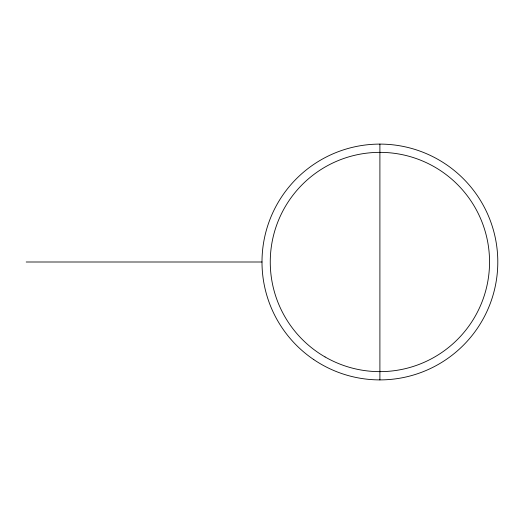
<?xml version="1.0" encoding="UTF-8"?>
<svg xmlns="http://www.w3.org/2000/svg" width="524" height="524" viewBox="0 0 524 524"><rect width="100%" height="100%" fill="white"/><g stroke="black" fill="none" stroke-linecap="round" stroke-linejoin="round"><path stroke-width="0.79" d="M26.2 262L262 262M379.9 144.1L379.9 379.9M313.817 359.641A117.9 117.9 0 0 0 497.499 270.41A117.9 117.9 0 0 0 328.384 155.949A117.9 117.9 0 0 0 313.817 359.641M325.077 356.955A109.647 109.647 0 0 0 489.547 262A109.647 109.647 0 0 0 325.077 167.045A109.647 109.647 0 0 0 325.077 356.955"/></g></svg>
